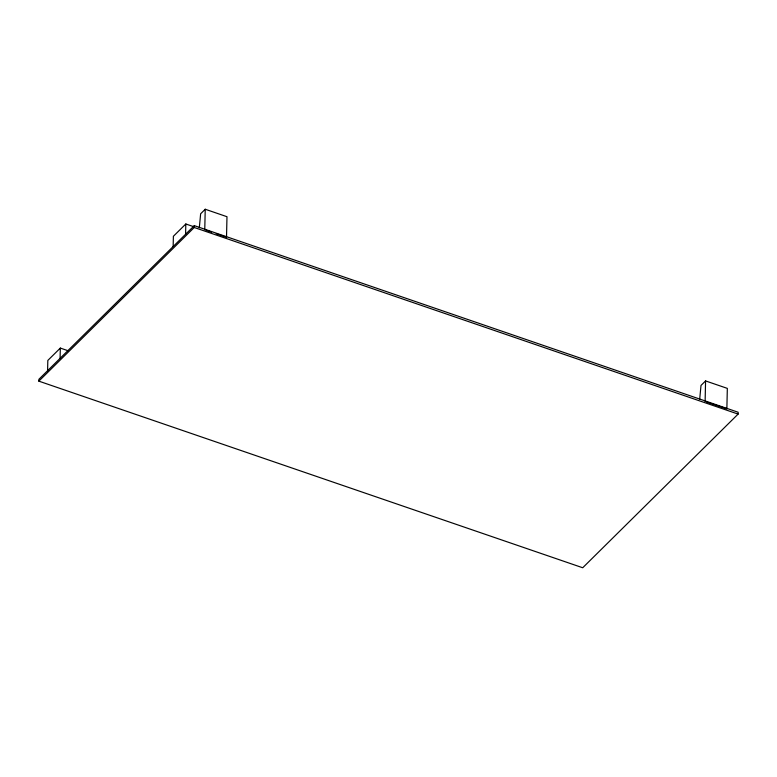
<?xml version="1.0" encoding="UTF-8"?>
<svg xmlns="http://www.w3.org/2000/svg" width="777" height="777" viewBox="0 0 777 777"><rect width="100%" height="100%" fill="white"/><g stroke="black" fill="none" stroke-linecap="round" stroke-linejoin="round"><path stroke-width="1.17" d="M38.85 381.148L38.889 379.302L194.289 225.641L738.15 412.247L738.111 414.092L582.711 567.754L38.85 381.148L194.24 227.486L194.289 225.641M47.591 370.697L47.824 360.431L60.324 348.077L67.939 350.689M60.091 358.343L60.324 348.077M173.154 246.532L173.388 236.276L185.82 223.98L193.434 226.593M185.586 234.246L185.82 223.98M204.759 229.769L205.225 209.246L226.981 216.715L226.515 237.238L216.21 233.702M705.118 401.447L705.574 380.924L727.33 388.383L726.864 408.916L706.254 401.835M199.32 227.758L200.641 213.772L205.225 209.246M699.669 399.436L701 385.45L705.574 380.924M205.905 230.167L211.626 232.129M194.24 227.486L738.111 414.092"/></g></svg>
